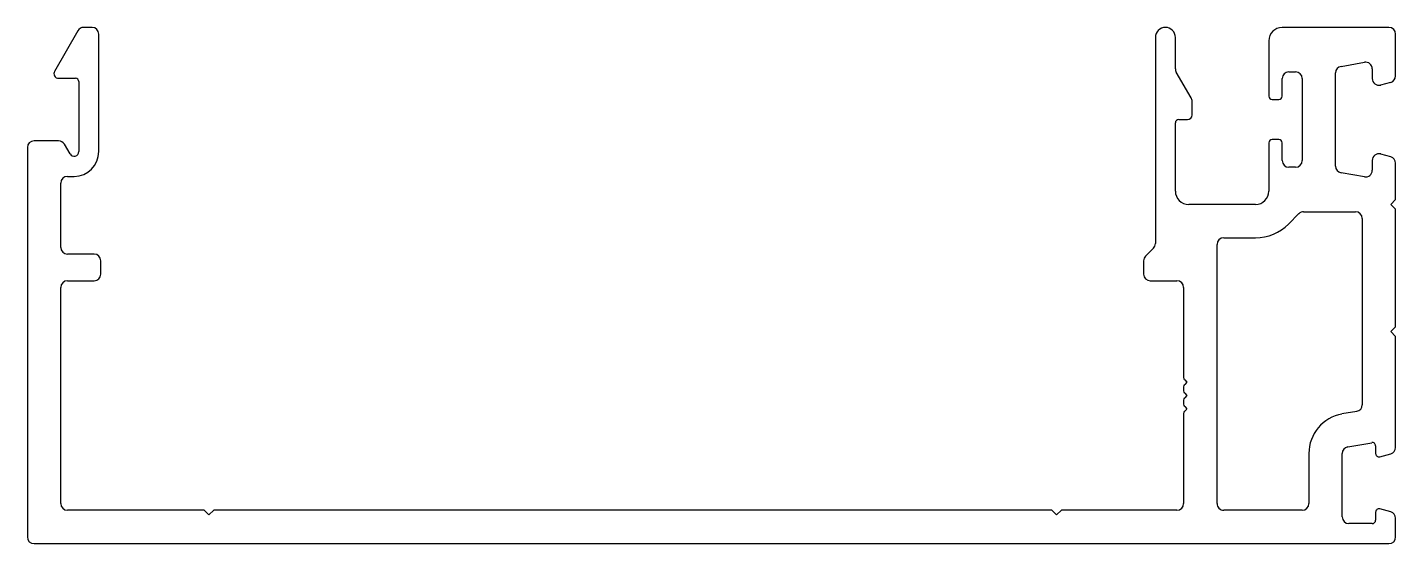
# Model space of a CAD drawing. Extents: x 3 to 106, y 4 to 43.
import ezdxf

# ---------------------------------------------------------------- set-up
doc = ezdxf.new("R2010")
doc.units = 0
doc.layers.get('0').update_dxf_attribs({"linetype": 'CONTINUOUS'})

msp = doc.modelspace()

# ---------------------------------------------------------------- linework, layer by layer
for p, q in [((7.15, 42.49), (5.4, 39.45)), ((8.21, 42.74), (7.58, 42.74)), ((8.71, 33.44), (8.71, 42.24)), ((105.36, 42.74), (97.36, 42.74)), ((105.86, 39.11), (105.86, 42.24)), ((87.86, 41.99), (87.86, 26.56)), ((89.36, 39.64), (89.36, 41.99)), ((96.36, 41.74), (96.36, 37.59)), ((101.77, 39.82), (103.52, 40.13)), ((90.54, 37.46), (89.43, 39.39)), ((97.86, 39.41), (98.36, 39.41)), ((101.36, 32.35), (101.36, 39.33)), ((104.11, 39.64), (104.11, 38.91)), ((5.7, 38.93), (6.96, 38.93)), ((7.21, 38.68), (7.21, 33.44)), ((97.36, 37.59), (97.36, 38.91)), ((98.86, 38.91), (98.86, 32.77)), ((104.74, 38.43), (105.49, 38.63)), ((90.61, 36.19), (90.61, 37.21)), ((96.61, 37.34), (97.11, 37.34)), ((89.36, 30.49), (89.36, 35.59)), ((89.61, 35.84), (90.26, 35.84)), ((5.7, 34.25), (3.86, 34.25)), ((6.56, 33.27), (6.13, 34)), ((96.36, 34.09), (96.36, 30.49)), ((97.11, 34.34), (96.61, 34.34)), ((97.36, 32.77), (97.36, 34.09)), ((3.36, 33.75), (3.36, 4.59)), ((105.49, 33.06), (104.74, 33.26)), ((98.36, 32.27), (97.86, 32.27)), ((103.52, 31.55), (101.77, 31.86)), ((104.11, 32.78), (104.11, 32.04)), ((105.86, 29.85), (105.86, 32.57)), ((5.86, 26.27), (5.86, 31.09)), ((6.36, 31.59), (6.86, 31.59)), ((105.51, 29.49), (105.86, 29.85)), ((95.36, 29.49), (90.36, 29.49)), ((97.83, 28.02), (98.61, 28.8)), ((98.97, 28.94), (102.86, 28.94)), ((105.86, 29.14), (105.51, 29.49)), ((105.86, 20.32), (105.86, 29.14)), ((103.36, 28.44), (103.36, 14.49)), ((92.98, 26.99), (95.36, 26.99)), ((8.36, 25.77), (6.36, 25.77)), ((87.71, 26.2), (87.13, 25.62)), ((92.48, 7.09), (92.48, 26.49)), ((8.86, 24.27), (8.86, 25.27)), ((86.98, 25.27), (86.98, 24.27)), ((6.36, 23.77), (8.36, 23.77)), ((87.48, 23.77), (89.48, 23.77)), ((5.86, 7.09), (5.86, 23.27)), ((89.98, 23.27), (89.98, 16.53)), ((105.51, 19.97), (105.86, 20.32)), ((105.86, 19.61), (105.51, 19.97)), ((105.86, 11.3), (105.86, 19.61)), ((89.98, 15.83), (89.98, 15.53)), ((90.06, 16.36), (90.23, 16.19)), ((90.23, 16.17), (90.06, 16)), ((89.98, 14.83), (89.98, 14.53)), ((90.06, 15.36), (90.23, 15.19)), ((90.23, 15.17), (90.06, 15)), ((90.06, 14.36), (90.23, 14.19)), ((89.98, 13.83), (89.98, 7.09)), ((90.23, 14.17), (90.06, 14)), ((102.95, 13.99), (101.84, 13.8)), ((102.27, 11.34), (104.07, 11.65)), ((104.36, 11.41), (104.36, 10.84)), ((99.36, 10.84), (99.36, 7.09)), ((101.86, 6.09), (101.86, 10.84)), ((104.67, 10.6), (105.49, 10.82)), ((16.6, 6.59), (6.36, 6.59)), ((16.96, 6.24), (16.6, 6.59)), ((17.32, 6.59), (16.96, 6.24)), ((80.1, 6.59), (17.32, 6.59)), ((80.46, 6.24), (80.1, 6.59)), ((80.82, 6.59), (80.46, 6.24)), ((89.48, 6.59), (80.82, 6.59)), ((98.86, 6.59), (92.98, 6.59)), ((104.36, 6.45), (104.36, 5.84)), ((105.49, 6.47), (104.67, 6.69)), ((104.11, 5.59), (102.36, 5.59)), ((105.86, 4.59), (105.86, 5.99)), ((3.86, 4.09), (105.36, 4.09))]:
    msp.add_line(p, q)
for centre, radius, start, end in [((7.58, 42.24), 0.5, 90, 150), ((8.21, 42.24), 0.5, 0, 90), ((88.61, 41.99), 0.75, 0, 180), ((97.36, 41.74), 1, 90, 180), ((105.36, 42.24), 0.5, 360, 90), ((103.61, 39.64), 0.5, 0, 100), ((5.7, 39.28), 0.35, 150, 270), ((89.86, 39.64), 0.5, 180, 210), ((97.86, 38.91), 0.5, 90, 180), ((98.36, 38.91), 0.5, 0, 90), ((101.86, 39.33), 0.5, 100, 180), ((105.36, 39.11), 0.5, 285, 360), ((6.96, 38.68), 0.25, 0, 90), ((104.61, 38.91), 0.5, 180, 285), ((90.11, 37.21), 0.5, 360, 30), ((96.61, 37.59), 0.25, 180, 270), ((97.11, 37.59), 0.25, 270, 360), ((90.26, 36.19), 0.35, 270, 0), ((89.61, 35.59), 0.25, 90, 180), ((3.86, 33.75), 0.5, 90, 180), ((5.7, 33.75), 0.5, 30, 90), ((96.61, 34.09), 0.25, 90, 180), ((97.11, 34.09), 0.25, 360, 90), ((6.86, 33.44), 0.35, 210, 360), ((6.86, 33.44), 1.85, 270, 0), ((104.61, 32.78), 0.5, 75, 180), ((105.36, 32.57), 0.5, 0, 75), ((97.86, 32.77), 0.5, 180, 270), ((98.36, 32.77), 0.5, 270, 0), ((101.86, 32.35), 0.5, 180, 260), ((103.61, 32.04), 0.5, 260, 360), ((6.36, 31.09), 0.5, 90, 180), ((90.36, 30.49), 1, 180, 270), ((95.36, 30.49), 1, 270, 0), ((98.97, 28.44), 0.5, 90, 135), ((102.86, 28.44), 0.5, 0, 90), ((95.36, 30.49), 3.5, 270, 315), ((92.98, 26.49), 0.5, 90, 180), ((6.36, 26.27), 0.5, 180, 270), ((8.36, 25.27), 0.5, 0, 90), ((87.36, 26.56), 0.5, 315, 0), ((87.48, 25.27), 0.5, 135, 180), ((6.36, 23.27), 0.5, 90, 180), ((8.36, 24.27), 0.5, 270, 360), ((87.48, 24.27), 0.5, 180, 270), ((89.48, 23.27), 0.5, 360, 90), ((90.23, 16.53), 0.25, 180, 225), ((90.23, 15.83), 0.25, 135, 180), ((90.23, 15.53), 0.25, 180, 225), ((90.22, 16.18), 0.008, 315, 45), ((90.23, 14.83), 0.25, 135, 180), ((90.23, 14.53), 0.25, 180, 225), ((90.22, 15.18), 0.008, 315, 45), ((102.86, 14.49), 0.5, 280, 0), ((90.23, 13.83), 0.25, 135, 180), ((90.22, 14.18), 0.008, 315, 45), ((102.36, 10.84), 3, 100, 180), ((102.36, 10.84), 0.5, 100, 180), ((104.11, 11.41), 0.25, 360, 100), ((105.36, 11.3), 0.5, 285, 360), ((104.61, 10.84), 0.25, 180, 285), ((6.36, 7.09), 0.5, 180, 270), ((89.48, 7.09), 0.5, 270, 0), ((92.98, 7.09), 0.5, 180, 270.0085), ((98.86, 7.09), 0.5, 270.0085, 360), ((104.61, 6.45), 0.25, 75, 180), ((105.36, 5.99), 0.5, 0, 75), ((102.36, 6.09), 0.5, 180, 270), ((104.11, 5.84), 0.25, 270, 360), ((3.86, 4.59), 0.5, 180, 270), ((105.36, 4.59), 0.5, 270, 0)]:
    msp.add_arc(centre, radius, start, end)

doc.saveas('drawing.dxf')
